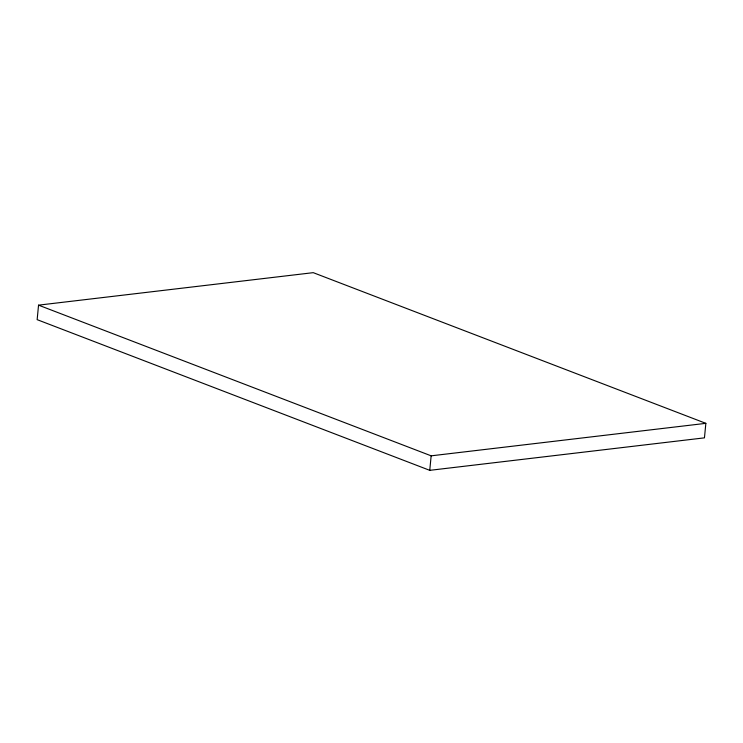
<?xml version="1.0" encoding="UTF-8"?>
<svg xmlns="http://www.w3.org/2000/svg" width="743" height="743" viewBox="0 0 743 743"><rect width="100%" height="100%" fill="white"/><g stroke="black" fill="none" stroke-linecap="round" stroke-linejoin="round"><path stroke-width="1.11" d="M38.543 305.15L37.15 319.657L429.751 470.338L704.457 437.85L705.85 423.343L313.249 272.662L38.543 305.15L431.154 455.83L705.85 423.343M429.751 470.338L431.154 455.83"/></g></svg>
